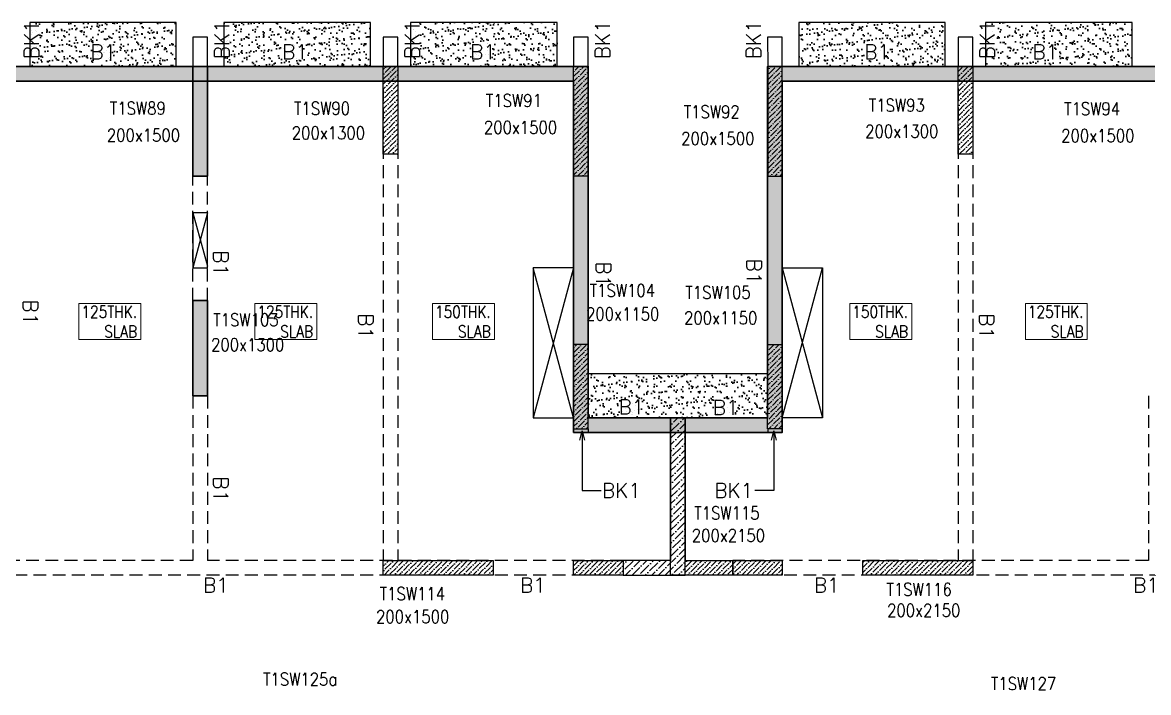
# Model space of a CAD drawing. Header units: millimetres. Extents: x 1078357 to 2594950, y -4969473 to -4636555.
# Drawn here: x 2351848 to 2367223, y -4656378 to -4647225 of the extents above; entities that cross this region are included whole.
import ezdxf

# ---------------------------------------------------------------- set-up
doc = ezdxf.new("R2010")
doc.units = ezdxf.units.MM
for name, pattern in [('CENTER', [2, 1.25, -0.25, 0.25, -0.25]), ('CONTINOUS', [0]), ('HIDDEN', [0.375, 0.25, -0.125]), ('New Retail block$0$CONTINOUS', [0])]:
    doc.linetypes.add(name, pattern=pattern)
doc.layers.get('0').update_dxf_attribs({"lineweight": 0})
for name, color, linetype, lineweight in [('A-_ANOTDIMA_D-', 6, 'Continuous', 13), ('COL. NO.', 30, 'Continuous', 25), ('COL. SIZE', 7, 'Continuous', 25), ('HATCH', 8, 'Continuous', 30), ('RCC UPSTAND', 43, 'Continuous', 30), ('SLAB THK.', 6, 'Continuous', 0)]:
    doc.layers.add(name, color=color, linetype=linetype, lineweight=lineweight)
for name, color, linetype in [('B-200x650', 241, 'HIDDEN'), ('BK1-200x650', 241, 'HIDDEN'), ('DROP SLAB', 8, 'Continuous'), ('NON STR. RCC WALL', 6, 'Continuous'), ('S-COLUMN_SHEAR WALL', 1, 'Continuous'), ('S-PROJECTION', 54, 'New Retail block$0$CONTINOUS')]:
    doc.layers.add(name, color=color, linetype=linetype)
doc.styles.add('Roman', font='romans')
doc.styles.add('ROMANS', font='romans.shx', dxfattribs={"width": 0.85})
doc.dimstyles.new('HARESH', dxfattribs={"dimtxt": 150, "dimasz": 75, "dimexe": 0, "dimexo": 0, "dimgap": 25, "dimtad": 1, "dimdec": 0, "dimdsep": 46, "dimtxsty": 'Roman', "dimblk": 'OBLIQUE', "dimcen": 225, "dimdle": 25, "dimclrd": 2, "dimclre": 2, "dimclrt": 7, "dimadec": 8, "dimazin": 1, "dimtfac": 1, "dimtdec": 0, "dimtmove": 0, "dimatfit": 0, "dimfxl": 1, "dimlwd": -1, "dimlwe": -1, "dimarcsym": 0})
pattern_1 = [(37.4701541, (-622510.8, 9339745.12), (-4.7236114, 146.8264517), [0, -115.824, 0, -129.54, 0, -123.825]), (7.4701541, (-622510.8, 9339745.12), (134.9689868, 214.9772528), [0, -62.484, 0, -104.394, 0, -40.005]), (327.4701541, (-622604.52, 9339745.16), (237.2979035, 0.3075449), [0, -38.1, 0, -137.16, 0, -179.07]), (317.4701541, (-622604.52, 9339745.16), (229.1017424, 66.759465), [0, -19.05, 0, -89.916, 0, -102.87])]
pattern_2 = [(45, (3275453.18, -9394779.674), (25.25697034, 92.60889125), [119.0625, -23.8125, 0, -23.8125])]
pattern_3 = [(45, (3275503.175, -9394779.674), (25.25697034, 92.60889125), [119.0625, -23.8125, 0, -23.8125])]
pattern_4 = [(45, (3238950.164, -9363849.92), (25.25697034, 92.60889125), [119.0625, -23.8125, 0, -23.8125])]

# ---------------------------------------------------------------- blocks, each defined once
blk = doc.blocks.new('_Oblique')
at = {"color": 0, "linetype": 'ByBlock', "lineweight": -2}
blk.add_line((-0.5, -0.5), (0.5, 0.5), dxfattribs=at)
blk = doc.blocks.new('G$CD63B60BD')
at = {"layer": 'COL. NO.', "linetype": 'Continuous', "style": 'ROMANS', "width": 0.85}
for s, p in [('T1SW89', (69692, 15241, -320)), ('T1SW90', (72207, 15239, -270)), ('T1SW91', (74827, 15346, -320)), ('T1SW93', (80056, 15282, -320)), ('T1SW94', (82723, 15234, -320)), ('T1SW92', (77528, 15192, -320)), ('T1SW104', (76244, 12751, -320)), ('T1SW105', (77550, 12725, -320)), ('T1SW103', (71104, 12350, -320)), ('T1SW115', (77672, 9711, -320)), ('T1SW114', (73376, 8609, -320)), ('T1SW116', (80297, 8667, -320)), ('T1SW125a', (71784, 7441, -320)), ('T1SW127', (81723, 7381, -320))]:
    blk.add_text(s, height=175, dxfattribs=at).set_placement(p)
at = {"layer": 'COL. SIZE', "linetype": 'Continuous', "style": 'ROMANS', "width": 0.85}
for s, p in [('200x1300', (72177, 14904, -270)), ('200x1500', (74800, 14979, -320)), ('200x1300', (80006, 14926, -320)), ('200x1500', (69651, 14873, -320)), ('200x1500', (77494, 14828, -320)), ('200x1500', (82683, 14866, -320)), ('200x1150', (76195, 12430, -320)), ('200x1150', (77534, 12377, -320)), ('200x1300', (71075, 12010, -320)), ('200x2150', (77639, 9404, -320)), ('200x1500', (73327, 8296, -320)), ('200x2150', (80306, 8381, -320))]:
    blk.add_text(s, height=175, dxfattribs=at).set_placement(p)

msp = doc.modelspace()

# ---------------------------------------------------------------- hatches: boundary and pattern name
at = {"ltscale": 700}
h = msp.add_hatch(dxfattribs=at)
h.set_pattern_fill('ANSI36', color=8, scale=15)
h.set_pattern_definition(pattern_4)
h.paths.add_polyline_path([(2359372.8, -4647825.2), (2359572.8, -4647825.2), (2359572.8, -4649325.1), (2359372.8, -4649325.1)])
h = msp.add_hatch(dxfattribs=at)
h.set_pattern_fill('ANSI36', color=8, scale=15)
h.set_pattern_definition(pattern_4)
h.paths.add_polyline_path([(2362222.8, -4647825.2), (2362022.8, -4647825.2), (2362022.8, -4649325.1), (2362222.8, -4649325.1)])
h = msp.add_hatch(dxfattribs=at)
h.set_pattern_fill('ANSI36', color=8, scale=15)
h.set_pattern_definition(pattern_4)
h.paths.add_polyline_path([(2359372.7, -4652775.2), (2359572.7, -4652775.2), (2359572.7, -4651625.2), (2359372.7, -4651625.2)])
h = msp.add_hatch(dxfattribs=at)
h.set_pattern_fill('ANSI36', color=8, scale=15)
h.set_pattern_definition(pattern_4)
h.paths.add_polyline_path([(2362222.7, -4652775.2), (2362022.7, -4652775.2), (2362022.7, -4651625.2), (2362222.7, -4651625.2)])
at = {"layer": 'HATCH'}
h = msp.add_hatch(dxfattribs=at)
h.set_pattern_fill('AR-SAND', color=8, scale=3, angle=179.97015)
h.set_pattern_definition([(37.4701541, (-612010.8, 9339745.12), (-4.7236114, 146.8264517), [0, -115.824, 0, -129.54, 0, -123.825]), (7.4701541, (-612010.8, 9339745.12), (134.9689868, 214.9772528), [0, -62.484, 0, -104.394, 0, -40.005]), (327.4701541, (-612104.52, 9339745.16), (237.2979035, 0.3075449), [0, -38.1, 0, -137.16, 0, -179.07]), (317.4701541, (-612104.52, 9339745.16), (229.1017424, 66.759465), [0, -19.05, 0, -89.916, 0, -102.87])])
h.paths.add_polyline_path([(2353947.8, -4647225.1), (2351947.8, -4647225.1), (2351947.8, -4647825.1), (2353947.8, -4647825.1)])
h = msp.add_hatch(dxfattribs=at)
h.set_pattern_fill('AR-SAND', color=8, scale=3, angle=179.97015)
h.set_pattern_definition([(37.4701541, (-614660.8, 9339745.12), (-4.7236114, 146.8264517), [0, -115.824, 0, -129.54, 0, -123.825]), (7.4701541, (-614660.8, 9339745.12), (134.9689868, 214.9772528), [0, -62.484, 0, -104.394, 0, -40.005]), (327.4701541, (-614754.52, 9339745.16), (237.2979035, 0.3075449), [0, -38.1, 0, -137.16, 0, -179.07]), (317.4701541, (-614754.52, 9339745.16), (229.1017424, 66.759465), [0, -19.05, 0, -89.916, 0, -102.87])])
h.paths.add_polyline_path([(2356597.8, -4647225.1), (2354597.8, -4647225.1), (2354597.8, -4647825.1), (2356597.8, -4647825.1)])
h = msp.add_hatch(dxfattribs=at)
h.set_pattern_fill('AR-SAND', color=8, scale=3, angle=179.97015)
h.set_pattern_definition([(37.4701541, (-617210.8, 9339745.12), (-4.7236114, 146.8264517), [0, -115.824, 0, -129.54, 0, -123.825]), (7.4701541, (-617210.8, 9339745.12), (134.9689868, 214.9772528), [0, -62.484, 0, -104.394, 0, -40.005]), (327.4701541, (-617304.52, 9339745.16), (237.2979035, 0.3075449), [0, -38.1, 0, -137.16, 0, -179.07]), (317.4701541, (-617304.52, 9339745.16), (229.1017424, 66.759465), [0, -19.05, 0, -89.916, 0, -102.87])])
h.paths.add_polyline_path([(2359147.8, -4647225.1), (2357147.8, -4647225.1), (2357147.8, -4647825.1), (2359147.8, -4647825.1)])
h = msp.add_hatch(dxfattribs=at)
h.set_pattern_fill('AR-SAND', color=8, scale=3, angle=179.97015)
h.set_pattern_definition(pattern_1)
h.paths.add_polyline_path([(2364447.8, -4647225.1), (2362447.8, -4647225.1), (2362447.8, -4647825.1), (2364447.8, -4647825.1)])
h = msp.add_hatch(dxfattribs=at)
h.set_pattern_fill('AR-SAND', color=8, scale=3, angle=179.97015)
h.set_pattern_definition(pattern_1)
h.paths.add_polyline_path([(2366997.8, -4647225.1), (2364997.8, -4647225.1), (2364997.8, -4647825.1), (2366997.8, -4647825.1)])
h = msp.add_hatch(dxfattribs=at)
h.set_pattern_fill('AR-SAND', color=8, scale=3, angle=179.97015)
h.set_pattern_definition([(37.4701541, (-1714435.51, 14023714.21), (-4.72361136, 146.8264517), [0, -115.824, 0, -129.54, 0, -123.825]), (7.4701541, (-1714435.51, 14023714.21), (134.9689868, 214.9772528), [0, -62.484, 0, -104.394, 0, -40.005]), (327.4701541, (-1714529.24, 14023714.26), (237.2979035, 0.3075449), [0, -38.1, 0, -137.16, 0, -179.07]), (317.4701541, (-1714529.24, 14023714.26), (229.1017424, 66.759465), [0, -19.05, 0, -89.916, 0, -102.87])])
h.paths.add_polyline_path([(2362022.7, -4652025.1), (2359572.7, -4652025.1), (2359572.7, -4652625.1), (2362022.7, -4652625.1)])
at = {"layer": 'RCC UPSTAND', "linetype": 'CENTER', "ltscale": 700}
h = msp.add_hatch(dxfattribs=at)
h.set_pattern_fill('HONEY', color=8, scale=15)
h.set_pattern_definition([(0, (2286047.657, -4750426.6), (71.4375, 41.24446), [47.625, -95.25]), (120, (2286047.657, -4750426.6), (-71.4375, 41.24446), [47.625, -95.25]), (60, (2286047.657, -4750426.6), (2e-07, 82.48892), [-95.25, 47.625])])
h.paths.add_polyline_path([(2328072.7, -4648025.1), (2328072.7, -4647825.1), (2333472.7, -4647825.1), (2333472.7, -4652625.1), (2335922.7, -4652625.1), (2335922.7, -4647825.1), (2346522.7, -4647825.1), (2346522.7, -4652625.1), (2348972.7, -4652625.1), (2348972.7, -4647825.1), (2359572.7, -4647825.1), (2359572.7, -4652625.1), (2362022.7, -4652625.1), (2362022.7, -4647825.1), (2372622.7, -4647825.1), (2372622.7, -4652625.1), (2373947.7, -4652625.1), (2373947.7, -4654775.1), (2370072.7, -4654775.1), (2370072.7, -4656775.1), (2373947.7, -4656775.1), (2373947.7, -4658925.1), (2372622.7, -4658925.1), (2372622.7, -4663725.1), (2367222.7, -4663725.1), (2367222.7, -4656975.2), (2364127.7, -4656975.2), (2364127.7, -4656775.2), (2367422.7, -4656775.2), (2367422.7, -4663525.1), (2372422.7, -4663525.1), (2372422.7, -4658725.1), (2373747.7, -4658725.1), (2373747.7, -4656975.1), (2369872.7, -4656975.1), (2369872.7, -4654575.1), (2373747.7, -4654575.1), (2373747.7, -4652825.1), (2372422.7, -4652825.1), (2372422.7, -4648025.1), (2362222.7, -4648025.1), (2362222.7, -4652825.1), (2359372.7, -4652825.1), (2359372.7, -4648025.1), (2349172.7, -4648025.1), (2349172.7, -4652825.1), (2346322.7, -4652825.1), (2346322.7, -4648025.1), (2336122.7, -4648025.1), (2336122.7, -4652825.1), (2333272.7, -4652825.1), (2333272.7, -4648025.1)])
at = {"layer": 'S-COLUMN_SHEAR WALL', "lineweight": 25, "extrusion": (1.00316e-06, 1.91639e-11, 1)}
h = msp.add_hatch(color=1, dxfattribs=at)
h.dxf.hatch_style = 1
h.paths.add_polyline_path([(2354372.8, -4647825.2), (2354172.8, -4647825.2), (2354172.8, -4649325.1), (2354372.8, -4649325.1)])
at = {"layer": 'S-COLUMN_SHEAR WALL', "ltscale": 700}
h = msp.add_hatch(dxfattribs=at)
h.set_pattern_fill('ANSI36', color=8, scale=15)
h.set_pattern_definition(pattern_3)
h.paths.add_polyline_path([(2356772.8, -4647825.2), (2356772.8, -4649025.2), (2356972.8, -4649025.2), (2356972.8, -4647825.2)])
h = msp.add_hatch(dxfattribs=at)
h.set_pattern_fill('ANSI36', color=8, scale=15)
h.set_pattern_definition(pattern_3)
h.paths.add_polyline_path([(2364622.8, -4647825.2), (2364622.8, -4649025.2), (2364822.8, -4649025.2), (2364822.8, -4647825.2)])
at = {"layer": 'S-COLUMN_SHEAR WALL', "lineweight": 25, "extrusion": (1.00316e-06, 1.91639e-11, 1)}
h = msp.add_hatch(color=1, dxfattribs=at)
h.dxf.hatch_style = 1
h.paths.add_polyline_path([(2354372.7, -4652325.1), (2354172.7, -4652325.1), (2354172.7, -4651025.1), (2354372.7, -4651025.1)])
at = {"layer": 'S-COLUMN_SHEAR WALL', "linetype": 'CENTER', "ltscale": 700}
h = msp.add_hatch(dxfattribs=at)
h.set_pattern_fill('ANSI36', color=8, scale=20)
h.set_pattern_definition([(45, (3219741.57, -9356948.105), (33.67596045, 123.4785217), [158.75, -31.75, 0, -31.75])])
h.paths.add_polyline_path([(2360697.8, -4654575.3), (2360047.8, -4654575.3), (2360047.8, -4654775.3), (2360897.8, -4654775.3), (2360897.8, -4652625.3), (2360697.8, -4652625.3)])
at = {"layer": 'S-COLUMN_SHEAR WALL', "ltscale": 700}
h = msp.add_hatch(dxfattribs=at)
h.set_pattern_fill('ANSI36', color=8, scale=15)
h.set_pattern_definition([(45, (3275553.18, -9394779.674), (25.25697034, 92.60889125), [119.0625, -23.8125, 0, -23.8125])])
h.paths.add_polyline_path([(2356772.8, -4654575.1), (2356772.8, -4654775.1), (2358272.8, -4654775.1), (2358272.8, -4654575.1)])
h = msp.add_hatch(dxfattribs=at)
h.set_pattern_fill('ANSI36', color=8, scale=15)
h.set_pattern_definition(pattern_2)
h.paths.add_polyline_path([(2360047.8, -4654575.3), (2360047.8, -4654775.3), (2359372.7, -4654775.2), (2359372.7, -4654575.2)])
h = msp.add_hatch(dxfattribs=at)
h.set_pattern_fill('ANSI36', color=8, scale=15)
h.set_pattern_definition(pattern_2)
h.paths.add_polyline_path([(2362222.7, -4654575.2), (2362222.7, -4654775.2), (2360897.7, -4654775.2), (2360897.7, -4654575.2)])
h = msp.add_hatch(dxfattribs=at)
h.set_pattern_fill('ANSI36', color=8, scale=15)
h.set_pattern_definition([(45, (3275453.18, -9394779.674), (25.25697034, 92.60889125), [119.0625, -23.8125, 0, -23.8125])])
h.paths.add_polyline_path([(2363322.8, -4654575.1), (2363322.8, -4654775.1), (2364822.8, -4654775.1), (2364822.8, -4654575.1)])

# ---------------------------------------------------------------- linework, layer by layer
at = {"layer": 'B-200x650', "linetype": 'CONTINOUS', "ltscale": 700}
for p, q in [((2354372.8, -4647425.1, 0), (2354172.8, -4647425.1, 0)), ((2354172.8, -4647425.1, 0), (2354172.8, -4647825.1, 0)), ((2354372.8, -4647825.1, 0), (2354372.8, -4647425.1, 0)), ((2356972.8, -4647425.1, 0), (2356772.8, -4647425.1, 0)), ((2356772.8, -4647425.1, 0), (2356772.8, -4647825.1, 0)), ((2356972.8, -4647825.1, 0), (2356972.8, -4647425.1, 0)), ((2359572.7, -4647425.1, 0), (2359372.7, -4647425.1, 0)), ((2359372.7, -4647425.1, 0), (2359372.8, -4647825.1, 0)), ((2359572.7, -4647825.1, 0), (2359572.7, -4647425.1, 0)), ((2362222.7, -4647425.1, 0), (2362022.7, -4647425.1, 0)), ((2362022.7, -4647425.1, 0), (2362022.8, -4647825.1, 0)), ((2362222.7, -4647825.1, 0), (2362222.7, -4647425.1, 0)), ((2364822.8, -4647425.1, 0), (2364622.8, -4647425.1, 0)), ((2364622.8, -4647425.1, 0), (2364622.8, -4647825.1, 0)), ((2364822.8, -4647825.1, 0), (2364822.8, -4647425.1, 0)), ((2354172.8, -4647825.1, 0), (2349172.8, -4647825.1, 0)), ((2359372.7, -4647825.1, 0), (2354372.8, -4647825.1, 0)), ((2367222.8, -4647825.1, 0), (2362222.7, -4647825.1, 0)), ((2359572.7, -4649325.1, 0), (2359572.7, -4651825.1, 0)), ((2362022.7, -4649325.1, 0), (2362022.7, -4651825.1, 0)), ((2362022.7, -4652625.1, 0), (2359572.7, -4652625.1, 0))]:
    msp.add_line(p, q, dxfattribs=at)
at = {"layer": 'B-200x650', "linetype": 'HIDDEN', "ltscale": 700}
for p, q in [((2354172.8, -4648025.1, 0), (2349172.8, -4648025.1, 0)), ((2359372.7, -4648025.1, 0), (2354372.8, -4648025.1, 0)), ((2356772.8, -4648125.2, 0), (2356772.8, -4654575, 0)), ((2356972.8, -4648125.2, 0), (2356972.8, -4654575, 0)), ((2367222.8, -4648025.1, 0), (2362222.7, -4648025.1, 0)), ((2364622.8, -4648125.2, 0), (2364622.8, -4654575, 0)), ((2364822.8, -4648125.2, 0), (2364822.8, -4654575, 0)), ((2354172.8, -4651025.1, 0), (2354172.8, -4649325.1, 0)), ((2354372.8, -4651025.1, 0), (2354372.8, -4649325.1, 0)), ((2359372.7, -4649325.1, 0), (2359372.7, -4651825.1, 0)), ((2362222.7, -4649325.1, 0), (2362222.7, -4651825.1, 0)), ((2354172.7, -4652325.2, 0), (2354172.7, -4654575.1, 0)), ((2354372.7, -4652325.2, 0), (2354372.7, -4654575.1, 0)), ((2367222.7, -4652325.2, 0), (2367222.7, -4654575.1, 0)), ((2360697.7, -4652825.1, 0), (2359572.7, -4652825.1, 0)), ((2360897.7, -4652825.1, 0), (2362022.7, -4652825.1, 0)), ((2354172.7, -4654575, 0), (2347847.7, -4654575, 0)), ((2360047.8, -4654575, 0), (2354372.7, -4654575, 0)), ((2367222.7, -4654575, 0), (2361547.8, -4654575, 0)), ((2360047.8, -4654775, 0), (2347847.7, -4654775, 0)), ((2369772.7, -4654775, 0), (2361547.8, -4654775, 0))]:
    msp.add_line(p, q, dxfattribs=at)
at = {"layer": 'BK1-200x650', "linetype": 'Continuous', "ltscale": 700, "elevation": 0}
for points in [[(2359372.8, -4652775.1), (2359572.8, -4652775.1), (2359572.8, -4652825.3), (2359372.8, -4652825.3)], [(2362222.8, -4652775.1), (2362022.8, -4652775.1), (2362022.8, -4652825.3), (2362222.8, -4652825.3)]]:
    msp.add_lwpolyline(points, close=True, dxfattribs=at)
at = {"layer": 'DROP SLAB', "color": 3, "linetype": 'CONTINOUS', "ltscale": 500}
for p, q in [((2359372.8, -4650575.2, 0), (2358822.8, -4652625.2, 0)), ((2359372.8, -4652625.2, 0), (2358822.8, -4650575.2, 0)), ((2362222.8, -4650575.2, 0), (2362772.8, -4652625.2, 0)), ((2362222.8, -4652625.2, 0), (2362772.8, -4650575.2, 0))]:
    msp.add_line(p, q, dxfattribs=at)
at = {"layer": 'DROP SLAB', "color": 3, "linetype": 'CONTINOUS', "ltscale": 500, "elevation": 0}
for points in [[(2359372.8, -4650575.2), (2358822.8, -4650575.2), (2358822.8, -4652625.2), (2359372.8, -4652625.2)], [(2362222.8, -4650575.2), (2362772.8, -4650575.2), (2362772.8, -4652625.2), (2362222.8, -4652625.2)]]:
    msp.add_lwpolyline(points, close=True, dxfattribs=at)
at = {"layer": 'NON STR. RCC WALL', "elevation": 0}
for points in [[(2360047.8, -4654575.3), (2360047.8, -4654775.3), (2359372.7, -4654775.2), (2359372.7, -4654575.2)], [(2362222.7, -4654575.2), (2362222.7, -4654775.2), (2361547.8, -4654775.3), (2361547.8, -4654575.3)]]:
    msp.add_lwpolyline(points, close=True, dxfattribs=at)
at = {"layer": 'RCC UPSTAND', "color": 1, "elevation": 0}
for points in [[(2348972.7, -4647825.1), (2359572.7, -4647825.1), (2359572.7, -4652625.1), (2362022.7, -4652625.1), (2362022.7, -4647825.1), (2372622.7, -4647825.1)], [(2372422.7, -4648025.1), (2362222.7, -4648025.1), (2362222.7, -4652825.1), (2359372.7, -4652825.1), (2359372.7, -4648025.1), (2349172.7, -4648025.1)]]:
    msp.add_lwpolyline(points, dxfattribs=at)
at = {"layer": 'S-COLUMN_SHEAR WALL', "color": 1, "lineweight": 25}
for p, q in [((2354172.8, -4649825.2, 0), (2354372.8, -4650552, 0)), ((2354372.8, -4649825.2, 0), (2354172.8, -4650575.2, 0))]:
    msp.add_line(p, q, dxfattribs=at)
at = {"layer": 'S-COLUMN_SHEAR WALL', "color": 1, "lineweight": 25, "extrusion": (-1.00316e-06, 2.11765e-11, 1), "elevation": -2.4}
for points in [[(2354172.8, -4647825.2), (2354372.8, -4647825.2), (2354372.8, -4649325.1), (2354172.8, -4649325.1)], [(2359372.8, -4647825.2), (2359572.8, -4647825.2), (2359572.8, -4649325.1), (2359372.8, -4649325.1)], [(2354172.7, -4652325.1), (2354372.7, -4652325.1), (2354372.7, -4651025.1), (2354172.7, -4651025.1)], [(2359372.7, -4652775.2), (2359572.7, -4652775.2), (2359572.7, -4651625.2), (2359372.7, -4651625.2)]]:
    msp.add_lwpolyline(points, close=True, dxfattribs=at)
at = {"layer": 'S-COLUMN_SHEAR WALL', "color": 1, "lineweight": 25, "extrusion": (1.00316e-06, 1.91639e-11, 1), "elevation": 2.4}
for points in [[(2354372.8, -4647825.2), (2354172.8, -4647825.2), (2354172.8, -4649325.1), (2354372.8, -4649325.1)], [(2362222.8, -4647825.2), (2362022.8, -4647825.2), (2362022.8, -4649325.1), (2362222.8, -4649325.1)], [(2354372.7, -4652325.1), (2354172.7, -4652325.1), (2354172.7, -4651025.1), (2354372.7, -4651025.1)], [(2362222.7, -4652775.2), (2362022.7, -4652775.2), (2362022.7, -4651625.2), (2362222.7, -4651625.2)]]:
    msp.add_lwpolyline(points, close=True, dxfattribs=at)
at = {"layer": 'S-COLUMN_SHEAR WALL', "color": 1, "lineweight": 25, "elevation": 0}
for points in [[(2356772.8, -4647825.2), (2356972.8, -4647825.2), (2356972.8, -4649025.2), (2356772.8, -4649025.2)], [(2364622.8, -4647825.2), (2364822.8, -4647825.2), (2364822.8, -4649025.2), (2364622.8, -4649025.2)], [(2354172.8, -4650575.2), (2354372.8, -4650575.2), (2354372.8, -4649825.2), (2354172.8, -4649825.2)], [(2356772.8, -4654575.1), (2358272.8, -4654575.1), (2358272.8, -4654775.1), (2356772.8, -4654775.1)], [(2363322.8, -4654575.1), (2364822.8, -4654575.1), (2364822.8, -4654775.1), (2363322.8, -4654775.1)]]:
    msp.add_lwpolyline(points, close=True, dxfattribs=at)
msp.add_lwpolyline([(2360697.8, -4654575.3), (2360047.8, -4654575.3), (2360047.8, -4654775.3), (2360897.8, -4654775.3), (2360897.8, -4652625.3), (2360697.8, -4652625.3), (2360697.8, -4654575.3)], dxfattribs=at)
at = {"layer": 'S-COLUMN_SHEAR WALL', "color": 1, "lineweight": 25, "extrusion": (1.00316e-06, 1.91639e-11, 1), "elevation": 2.4}
msp.add_lwpolyline([(2360897.8, -4654575.3), (2361547.8, -4654575.3), (2361547.8, -4654775.3), (2360697.8, -4654775.3), (2360697.8, -4652625.3), (2360897.8, -4652625.3), (2360897.8, -4654575.3)], dxfattribs=at)
at = {"layer": 'S-PROJECTION', "elevation": 0}
for points in [[(2353947.8, -4647225.1), (2351947.8, -4647225.1), (2351947.8, -4647825.1), (2353947.8, -4647825.1)], [(2356597.8, -4647225.1), (2354597.8, -4647225.1), (2354597.8, -4647825.1), (2356597.8, -4647825.1)], [(2359147.8, -4647225.1), (2357147.8, -4647225.1), (2357147.8, -4647825.1), (2359147.8, -4647825.1)], [(2364447.8, -4647225.1), (2362447.8, -4647225.1), (2362447.8, -4647825.1), (2364447.8, -4647825.1)], [(2366997.8, -4647225.1), (2364997.8, -4647225.1), (2364997.8, -4647825.1), (2366997.8, -4647825.1)], [(2362022.7, -4652025.1), (2359572.7, -4652025.1), (2359572.7, -4652625.1), (2362022.7, -4652625.1)]]:
    msp.add_lwpolyline(points, close=True, dxfattribs=at)
at = {"layer": 'SLAB THK.', "elevation": 0}
for points in [[(2353463.1, -4651062), (2352618.2, -4651062), (2352618.2, -4651557.8), (2353463.1, -4651557.8)], [(2355866.1, -4651062), (2355021.2, -4651062), (2355021.2, -4651557.8), (2355866.1, -4651557.8)], [(2358292.1, -4651062), (2357447.2, -4651062), (2357447.2, -4651557.8), (2358292.1, -4651557.8)], [(2363989.8, -4651062), (2363144.8, -4651062), (2363144.8, -4651557.8), (2363989.8, -4651557.8)], [(2366386.8, -4651062), (2365541.8, -4651062), (2365541.8, -4651557.8), (2366386.8, -4651557.8)]]:
    msp.add_lwpolyline(points, close=True, dxfattribs=at)

# ---------------------------------------------------------------- block references
at = {"layer": 'A-_ANOTDIMA_D-', "color": 2, "ltscale": 700}
msp.add_blockref('G$CD63B60BD', (2283347.7, -4663725.1, 0), dxfattribs=at)

# ---------------------------------------------------------------- texts
at = {"layer": 'B-200x650', "linetype": 'CONTINOUS', "ltscale": 700, "style": 'ROMANS'}
for s, rotation, p in [('BK1', 90, (2352068.4, -4647724.8, 50)), ('BK1', 90, (2354668.4, -4647724.8, 50)), ('BK1', 90, (2357268.4, -4647724.8, 50)), ('BK1', 90, (2359868.4, -4647724.8, 50)), ('B1', 359.99906, (2359986.9, -4652576.7, -2.7)), ('B1', 359.99906, (2361272.9, -4652585.6, -2.7))]:
    msp.add_text(s, height=200, rotation=rotation, dxfattribs=at).set_placement(p)
at = {"layer": 'B-200x650', "linetype": 'HIDDEN', "ltscale": 500, "style": 'ROMANS'}
for s, rotation, p in [('BK1', 90, (2361930.8, -4647724.8, 50)), ('BK1', 90, (2365118.4, -4647724.8, 50)), ('B1', 359.99906, (2352775.7, -4647724.8, -2.7)), ('B1', 359.99906, (2355392.8, -4647724.8, -2.7)), ('B1', 359.99906, (2357958.8, -4647724.8, -2.7)), ('B1', 359.99906, (2363341.5, -4647724.8, -2.7)), ('B1', 359.99906, (2365638.8, -4647724.8, -2.7)), ('B1', 269.99906, (2354456.6, -4650339.1, -2.7)), ('B1', 269.99906, (2359679.2, -4650491, -2.7)), ('B1', 269.99906, (2361736.7, -4650452.2, -2.7)), ('B1', 269.99906, (2351856.6, -4651009.3, -2.7)), ('B1', 269.99906, (2356434.1, -4651200.1, -2.7)), ('B1', 269.99906, (2364913.2, -4651200.1, -2.7)), ('B1', 269.99906, (2354455.9, -4653427.1, -2.7)), ('B1', 359.99906, (2354312.2, -4655012.3, -2.7)), ('B1', 359.99906, (2358641.1, -4655012.3, -2.7)), ('B1', 359.99906, (2362653.2, -4655012.3, -2.7)), ('B1', 359.99906, (2367012.9, -4655012.3, -2.7))]:
    msp.add_text(s, height=200, rotation=rotation, dxfattribs=at).set_placement(p)
at = {"layer": 'BK1-200x650', "linetype": 'Continuous', "ltscale": 700, "style": 'ROMANS'}
for rotation, p in [(359.99906, (2359758.9, -4653719, -2.7)), (0.00094, (2361293.9, -4653719, -2.7))]:
    msp.add_text('BK1', height=200, rotation=rotation, dxfattribs=at).set_placement(p)
at = {"layer": 'SLAB THK.', "char_height": 162, "width": 162, "attachment_point": 9, "rotation": 359.99906, "style": 'ROMANS'}
for s, insert in [('125THK.\\PSLAB', (2353412.1, -4651528.1, 0.1)), ('125THK.\\PSLAB', (2355815.1, -4651528.1, 0.1)), ('150THK.\\PSLAB', (2358241.1, -4651528.1, 0.1)), ('150THK.\\PSLAB', (2363938.8, -4651528.1, 0.1)), ('125THK.\\PSLAB', (2366335.8, -4651528.1, 0.1))]:
    msp.add_mtext(s, dxfattribs=dict(at, insert=insert))

# ---------------------------------------------------------------- leaders
at = {"layer": 'BK1-200x650', "linetype": 'Continuous', "ltscale": 700}
for points in [[(2359489.3, -4652805.4, 0), (2359489.3, -4653616.8, 0), (2359748.1, -4653616.8, 0)], [(2362106.3, -4652805.4, 0), (2362106.3, -4653616.8, 0), (2361847.5, -4653616.8, 0)]]:
    msp.add_leader(points, dimstyle='HARESH', override={"dimasz": 125, "dimgap": 25, "dimtad": 0, "dimldrblk": 'Open30'}, dxfattribs=at)

doc.saveas('drawing.dxf')
